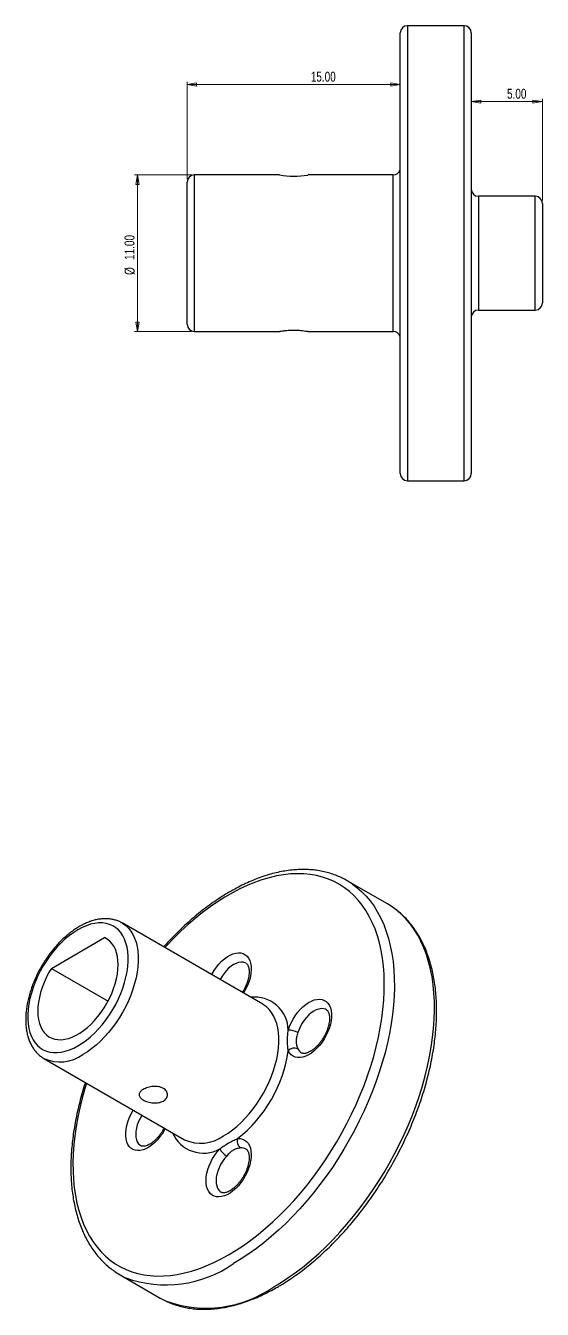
# Model space of a CAD drawing. Header units: millimetres. Extents: x 14 to 146, y 12 to 104.
# Drawn here: x 110.1 to 146.4, y 11.6 to 101.9 of the extents above; entities that cross this region are included whole.
import ezdxf

# ---------------------------------------------------------------- set-up
doc = ezdxf.new("R2010")
doc.units = ezdxf.units.MM
doc.header["$LTSCALE"] = 0.2
doc.styles.add('SLDTEXTSTYLE0', font='TXT', dxfattribs={"width": 0.75})
doc.dimstyles.new('SLDDIMSTYLE0', dxfattribs={"dimtxt": 0.7, "dimasz": 0.6604, "dimexe": 0, "dimexo": 0.0625, "dimgap": 0.175, "dimtad": 2, "dimrnd": 1e-09, "dimzin": 4, "dimdsep": 46, "dimtxsty": 'SLDTEXTSTYLE0', "dimblk1": 'CLOSED', "dimblk2": 'CLOSED', "dimsah": 1, "dimcen": 0.09, "dimadec": 0, "dimazin": 1, "dimtfac": 1, "dimtofl": 0, "dimtmove": 0, "dimatfit": 3, "dimldrblk": 'CLOSED', "dimfxl": 1, "dimfrac": 2, "dimtolj": 1, "dimtzin": 12, "dimarcsym": 0})

# ---------------------------------------------------------------- blocks, each defined once
blk = doc.blocks.new('_Closed')
at = {"color": 0, "linetype": 'ByBlock', "lineweight": -2}
for p, q in [((-1, 0.166667), (0, 0)), ((-1, 0.166667), (-1, -0.166667)), ((0, 0), (-1, -0.166667)), ((0, 0), (-1, 0))]:
    blk.add_line(p, q, dxfattribs=at)
blk = doc.blocks.new('_D_4')
at = {"color": 7, "linetype": 'Continuous', "lineweight": 0}
for p, q in [((121.729, 91.391), (117.726, 91.391)), ((117.926, 91.391), (117.926, 80.391)), ((121.729, 80.391), (117.726, 80.391))]:
    blk.add_line(p, q, dxfattribs=at)
at = {"color": 7, "linetype": 'Continuous', "lineweight": 18, "xscale": 0.6604, "yscale": 0.6604}
for p, rotation in [((117.926, 91.391), 90), ((117.926, 80.391), 270)]:
    blk.add_blockref('_Closed', p, dxfattribs=dict(at, rotation=rotation))
at = {"color": 7, "linetype": 'Continuous', "lineweight": 18, "char_height": 0.7, "attachment_point": 1, "rotation": 90, "style": 'SLDTEXTSTYLE0'}
for s, insert in [('11.00', (117.013, 85.415)), ('%%c', (117.023, 84.36))]:
    blk.add_mtext(s, dxfattribs=dict(at, insert=insert))
blk = doc.blocks.new('_D_5')
at = {"color": 7, "linetype": 'Continuous', "lineweight": 0}
for p, q in [((121.429, 91.091), (121.429, 97.953)), ((121.429, 97.753), (136.429, 97.753))]:
    blk.add_line(p, q, dxfattribs=at)
at = {"color": 7, "linetype": 'Continuous', "lineweight": 18, "xscale": 0.6604, "yscale": 0.6604, "rotation": 180}
blk.add_blockref('_Closed', (121.429, 97.753), dxfattribs=at)
at = {"color": 7, "linetype": 'Continuous', "lineweight": 18, "xscale": 0.6604, "yscale": 0.6604}
blk.add_blockref('_Closed', (136.429, 97.753), dxfattribs=at)
at = {"color": 7, "linetype": 'Continuous', "lineweight": 18, "insert": (130.127, 98.655), "char_height": 0.7, "attachment_point": 1, "style": 'SLDTEXTSTYLE0'}
blk.add_mtext('15.00', dxfattribs=at)
blk = doc.blocks.new('_D_6')
at = {"color": 7, "linetype": 'Continuous', "lineweight": 0}
for p, q in [((141.429, 95.841), (141.429, 96.752)), ((146.429, 89.591), (146.429, 96.752)), ((141.429, 96.552), (146.429, 96.552))]:
    blk.add_line(p, q, dxfattribs=at)
at = {"color": 7, "linetype": 'Continuous', "lineweight": 18, "xscale": 0.6604, "yscale": 0.6604, "rotation": 180}
blk.add_blockref('_Closed', (141.429, 96.552), dxfattribs=at)
at = {"color": 7, "linetype": 'Continuous', "lineweight": 18, "xscale": 0.6604, "yscale": 0.6604}
blk.add_blockref('_Closed', (146.429, 96.552), dxfattribs=at)
at = {"color": 7, "linetype": 'Continuous', "lineweight": 18, "insert": (143.942, 97.454), "char_height": 0.7, "attachment_point": 1, "style": 'SLDTEXTSTYLE0'}
blk.add_mtext('5.00', dxfattribs=at)

msp = doc.modelspace()

# ---------------------------------------------------------------- linework, layer by layer
at = {"color": 7, "linetype": 'Continuous', "lineweight": 25}
for p, q in [((136.429, 70.391), (136.429, 101.391)), ((140.929, 101.891), (136.929, 101.891)), ((136.929, 101.891), (136.929, 69.891)), ((140.929, 69.891), (140.929, 101.891)), ((141.429, 101.391), (141.429, 70.391)), ((127.929, 91.391), (121.929, 91.391)), ((121.929, 91.391), (121.929, 80.391)), ((135.929, 91.391), (129.916, 91.391)), ((135.929, 80.391), (135.929, 91.391)), ((136.423, 91.788), (136.417, 91.773)), ((136.429, 91.824), (136.429, 91.823)), ((121.429, 80.891), (121.429, 90.891)), ((145.929, 89.891), (141.929, 89.891)), ((141.929, 89.891), (141.929, 81.891)), ((145.929, 81.891), (145.929, 89.891)), ((146.429, 89.391), (146.429, 82.391)), ((141.929, 81.891), (145.929, 81.891)), ((121.929, 80.391), (127.932, 80.391)), ((129.917, 80.391), (135.929, 80.391)), ((136.417, 80.01), (136.416, 80.012)), ((136.929, 69.891), (140.929, 69.891)), ((135.525, 40.123), (132.696, 41.756)), ((126.74, 33.071), (116.84, 38.786)), ((116.84, 38.786), (116.849, 38.78)), ((111.866, 35.596), (115.608, 37.756)), ((115.858, 37.612), (115.608, 37.756)), ((111.866, 35.596), (115.859, 33.291)), ((111.341, 29.259), (121.24, 23.544)), ((116.698, 14.043), (119.526, 12.41))]:
    msp.add_line(p, q, dxfattribs=at)
at = {"color": 7, "linetype": 'Continuous', "lineweight": 25, "flags": 128}
for points in [[(124.344, 15.447), (124.869, 15.765), (125.393, 16.111), (125.915, 16.485), (126.433, 16.886), (126.947, 17.312), (127.454, 17.763), (127.955, 18.238), (128.447, 18.736), (128.929, 19.255), (129.401, 19.795), (129.861, 20.354), (130.309, 20.93), (130.743, 21.523), (131.162, 22.131), (131.566, 22.753), (131.953, 23.387), (132.322, 24.032), (132.673, 24.687), (133.005, 25.349), (133.317, 26.018), (133.609, 26.691), (133.879, 27.368), (134.127, 28.046), (134.353, 28.725), (134.555, 29.402), (134.734, 30.076), (134.889, 30.745), (135.02, 31.409), (135.127, 32.064), (135.208, 32.711), (135.265, 33.347), (135.297, 33.971), (135.303, 34.582), (135.284, 35.178), (135.24, 35.757), (135.171, 36.319), (135.077, 36.862), (134.958, 37.385), (134.815, 37.886), (134.648, 38.365), (134.457, 38.82), (134.243, 39.251), (134.006, 39.656), (133.746, 40.034), (133.466, 40.385), (133.164, 40.708), (132.842, 41.002), (132.5, 41.266), (132.14, 41.5), (131.762, 41.703), (131.366, 41.875), (130.955, 42.015), (130.528, 42.123), (130.087, 42.199), (129.633, 42.242), (129.166, 42.253), (128.689, 42.231), (128.202, 42.177), (127.705, 42.091), (127.201, 41.972), (126.691, 41.821), (126.175, 41.639), (125.655, 41.426), (125.131, 41.182), (124.606, 40.908), (124.081, 40.605), (123.556, 40.272), (123.032, 39.912), (122.512, 39.525), (121.996, 39.111), (121.486, 38.672), (120.982, 38.209), (120.485, 37.723), (119.998, 37.214), (119.847, 37.05)], [(133.067, 41.522), (133.373, 41.293), (133.707, 41.003), (134.02, 40.683), (134.312, 40.335), (134.583, 39.96), (134.832, 39.557), (135.058, 39.129), (135.261, 38.675), (135.44, 38.197), (135.596, 37.697), (135.727, 37.174), (135.834, 36.631), (135.915, 36.068), (135.972, 35.487), (136.004, 34.889), (136.01, 34.276), (135.991, 33.648), (135.947, 33.008), (135.878, 32.356), (135.784, 31.694), (135.665, 31.024), (135.521, 30.346), (135.354, 29.664), (135.162, 28.977), (134.948, 28.288), (134.71, 27.598), (134.45, 26.909), (134.169, 26.221), (133.866, 25.538), (133.542, 24.86), (133.199, 24.189), (132.838, 23.526), (132.457, 22.873), (132.06, 22.231), (131.646, 21.601), (131.217, 20.986), (130.773, 20.386), (130.315, 19.803), (129.845, 19.238), (129.364, 18.692), (128.872, 18.167), (128.371, 17.663), (127.861, 17.183), (127.345, 16.726), (126.822, 16.294), (126.295, 15.888), (125.764, 15.509), (125.231, 15.158), (124.697, 14.835)], [(127.525, 13.202), (128.06, 13.525), (128.593, 13.876), (129.124, 14.255), (129.651, 14.661), (130.173, 15.093), (130.69, 15.55), (131.199, 16.03), (131.7, 16.534), (132.192, 17.059), (132.674, 17.605), (133.144, 18.17), (133.601, 18.753), (134.045, 19.353), (134.475, 19.968), (134.888, 20.598), (135.286, 21.24), (135.666, 21.893), (136.028, 22.556), (136.371, 23.227), (136.694, 23.905), (136.997, 24.589), (137.279, 25.276), (137.539, 25.965), (137.776, 26.655), (137.991, 27.344), (138.182, 28.031), (138.35, 28.714), (138.493, 29.391), (138.612, 30.061), (138.706, 30.723), (138.775, 31.375), (138.819, 32.015), (138.838, 32.643), (138.832, 33.257), (138.801, 33.854), (138.744, 34.435), (138.662, 34.998), (138.556, 35.541), (138.424, 36.064), (138.269, 36.564), (138.089, 37.042), (137.886, 37.496), (137.66, 37.924), (137.411, 38.327), (137.14, 38.703), (136.848, 39.05), (136.535, 39.37), (136.202, 39.66), (135.886, 39.895)], [(135.886, 39.895), (135.849, 39.92), (135.525, 40.123)], [(113.737, 30.144), (114.037, 30.332), (114.334, 30.548), (114.628, 30.79), (114.915, 31.057), (115.193, 31.347), (115.461, 31.658), (115.717, 31.987), (115.958, 32.332), (116.183, 32.691), (116.391, 33.061), (116.579, 33.44), (116.748, 33.824), (116.894, 34.211), (117.017, 34.598), (117.117, 34.983), (117.193, 35.362), (117.244, 35.732), (117.269, 36.092), (117.269, 36.439), (117.244, 36.77), (117.193, 37.082), (117.117, 37.374), (117.017, 37.643), (116.894, 37.887), (116.748, 38.105), (116.579, 38.295), (116.391, 38.456), (116.183, 38.586), (115.958, 38.685), (115.717, 38.752), (115.461, 38.786), (115.193, 38.788), (114.915, 38.756), (114.628, 38.692), (114.334, 38.595), (114.037, 38.468), (113.737, 38.309), (113.437, 38.121), (113.139, 37.906), (112.846, 37.663), (112.559, 37.396), (112.281, 37.106), (112.013, 36.795), (111.757, 36.466), (111.516, 36.121), (111.291, 35.762), (111.083, 35.392), (110.894, 35.013), (110.726, 34.629), (110.58, 34.242), (110.456, 33.855), (110.356, 33.471), (110.281, 33.091), (110.23, 32.721), (110.205, 32.361), (110.205, 32.014), (110.23, 31.683), (110.281, 31.371), (110.356, 31.079), (110.456, 30.81), (110.58, 30.566), (110.726, 30.348), (110.894, 30.158), (111.083, 29.997), (111.291, 29.867), (111.516, 29.768), (111.757, 29.701), (112.013, 29.667), (112.281, 29.666), (112.559, 29.697), (112.846, 29.761), (113.139, 29.858), (113.437, 29.985), (113.737, 30.144)], [(116.849, 38.78), (116.895, 38.753), (117.103, 38.602), (117.291, 38.421), (117.459, 38.212), (117.604, 37.976), (117.727, 37.714), (117.826, 37.428), (117.901, 37.121), (117.951, 36.793), (117.976, 36.447), (117.976, 36.085), (117.951, 35.71), (117.901, 35.324), (117.826, 34.929), (117.727, 34.529), (117.604, 34.126), (117.459, 33.721), (117.291, 33.319), (117.103, 32.921), (116.895, 32.531), (116.669, 32.15), (116.427, 31.781), (116.169, 31.427), (115.898, 31.089), (115.615, 30.771), (115.322, 30.474), (115.021, 30.199), (114.714, 29.95), (114.403, 29.727), (114.09, 29.531)], [(111.866, 35.596), (111.674, 35.269), (111.5, 34.933), (111.346, 34.591), (111.213, 34.245), (111.104, 33.899), (111.018, 33.556), (110.956, 33.219), (110.92, 32.891), (110.909, 32.575), (110.923, 32.274), (110.962, 31.991), (111.027, 31.727), (111.116, 31.486), (111.228, 31.27), (111.363, 31.08), (111.519, 30.919), (111.696, 30.787), (111.89, 30.687), (112.101, 30.618), (112.327, 30.581), (112.566, 30.577), (112.815, 30.607), (113.072, 30.668), (113.336, 30.762), (113.603, 30.887), (113.871, 31.041), (114.138, 31.225), (114.401, 31.435), (114.659, 31.671), (114.908, 31.929), (115.147, 32.209), (115.372, 32.506), (115.584, 32.819), (115.778, 33.144), (115.955, 33.479), (116.111, 33.821), (116.246, 34.167), (116.358, 34.513), (116.447, 34.856), (116.512, 35.194), (116.551, 35.523), (116.565, 35.841), (116.554, 36.144), (116.518, 36.43), (116.456, 36.695), (116.37, 36.939), (116.26, 37.159), (116.128, 37.352), (115.974, 37.516), (115.8, 37.652), (115.608, 37.756)], [(123.143, 35.147), (123.173, 35.204), (123.319, 35.45), (123.482, 35.683), (123.658, 35.898), (123.846, 36.094), (124.042, 36.266), (124.242, 36.411), (124.445, 36.528), (124.645, 36.614), (124.841, 36.668), (125.029, 36.689), (125.205, 36.678), (125.368, 36.633), (125.514, 36.556), (125.641, 36.448), (125.748, 36.31), (125.831, 36.146), (125.891, 35.957), (125.925, 35.747), (125.934, 35.519), (125.917, 35.276), (125.875, 35.024), (125.808, 34.765), (125.718, 34.504), (125.605, 34.245), (125.472, 33.992), (125.387, 33.852)], [(125.569, 35.949), (125.513, 35.977), (125.371, 36.019), (125.215, 36.028), (125.048, 36.005), (124.875, 35.948), (124.697, 35.861), (124.52, 35.743), (124.346, 35.599), (124.179, 35.431), (124.023, 35.241), (123.881, 35.035), (123.756, 34.817), (123.747, 34.799)], [(128.539, 31.252), (128.631, 31.514), (128.745, 31.772), (128.879, 32.025), (129.031, 32.266), (129.199, 32.493), (129.38, 32.702), (129.57, 32.89), (129.768, 33.053), (129.97, 33.188), (130.172, 33.295), (130.371, 33.37), (130.564, 33.413), (130.749, 33.422), (130.921, 33.399), (131.078, 33.343), (131.218, 33.255), (131.338, 33.136), (131.436, 32.989), (131.512, 32.816), (131.562, 32.619), (131.588, 32.402), (131.588, 32.169), (131.562, 31.922), (131.512, 31.667), (131.436, 31.407), (131.338, 31.146), (131.218, 30.889), (131.078, 30.639), (130.921, 30.402), (130.749, 30.18), (130.564, 29.977), (130.371, 29.797), (130.172, 29.642), (129.97, 29.515), (129.768, 29.418), (129.57, 29.352), (129.38, 29.319), (129.199, 29.319), (129.031, 29.353), (128.879, 29.419), (128.745, 29.516), (128.631, 29.643), (128.539, 29.799)], [(123.99, 23.817), (124.303, 24.012), (124.614, 24.235), (124.921, 24.484), (125.222, 24.759), (125.514, 25.056), (125.797, 25.374), (126.069, 25.712), (126.326, 26.066), (126.569, 26.435), (126.795, 26.816), (127.002, 27.206), (127.191, 27.604), (127.358, 28.006), (127.504, 28.411), (127.626, 28.814), (127.726, 29.215), (127.8, 29.609), (127.851, 29.995), (127.876, 30.37), (127.876, 30.732), (127.851, 31.078), (127.8, 31.406), (127.726, 31.714), (127.626, 31.999), (127.504, 32.261), (127.358, 32.497), (127.191, 32.706), (127.002, 32.887), (126.795, 33.038), (126.74, 33.071)], [(131.231, 32.679), (131.158, 32.715), (131.015, 32.755), (130.858, 32.761), (130.69, 32.734), (130.516, 32.675), (130.338, 32.585), (130.161, 32.465), (129.988, 32.319), (129.822, 32.148), (129.667, 31.957), (129.527, 31.75), (129.403, 31.531), (129.299, 31.304), (129.217, 31.074)], [(114.347, 27.523), (114.23, 27.144), (114.039, 26.468), (113.872, 25.796), (113.729, 25.129), (113.61, 24.469), (113.516, 23.818), (113.447, 23.176), (113.403, 22.546), (113.384, 21.929), (113.39, 21.325), (113.422, 20.738), (113.479, 20.167), (113.56, 19.614), (113.667, 19.081), (113.798, 18.569), (113.953, 18.079), (114.132, 17.611), (114.334, 17.168), (114.56, 16.75), (114.808, 16.359), (115.078, 15.994), (115.37, 15.657), (115.682, 15.348), (116.014, 15.069), (116.365, 14.82), (116.734, 14.602), (117.121, 14.414), (117.525, 14.258), (117.944, 14.134), (118.378, 14.042), (118.826, 13.983), (119.286, 13.956), (119.758, 13.961), (120.24, 13.999), (120.732, 14.069), (121.233, 14.172), (121.74, 14.306), (122.254, 14.473), (122.772, 14.671), (123.294, 14.899), (123.818, 15.158), (124.344, 15.447)], [(119.887, 24.325), (119.808, 24.182), (119.656, 23.941), (119.488, 23.714), (119.307, 23.505), (119.117, 23.317), (118.919, 23.154), (118.717, 23.019), (118.515, 22.912), (118.316, 22.837), (118.123, 22.794), (117.938, 22.785), (117.766, 22.808), (117.609, 22.864), (117.469, 22.952), (117.349, 23.071), (117.251, 23.218), (117.175, 23.391), (117.125, 23.588), (117.099, 23.804), (117.099, 24.038), (117.125, 24.284), (117.175, 24.54), (117.251, 24.8), (117.349, 25.061), (117.469, 25.318), (117.609, 25.568), (117.642, 25.621)], [(118.247, 25.272), (118.236, 25.256), (118.11, 25.038), (118.002, 24.813), (117.916, 24.583), (117.854, 24.354), (117.816, 24.132), (117.803, 23.919), (117.816, 23.722), (117.854, 23.543), (117.916, 23.387), (118.002, 23.257), (118.11, 23.155), (118.163, 23.12)], [(124.973, 23.622), (125.153, 23.62), (125.32, 23.585), (125.472, 23.518), (125.605, 23.419), (125.718, 23.29), (125.808, 23.134), (125.875, 22.952), (125.917, 22.748), (125.934, 22.525), (125.925, 22.286), (125.891, 22.036), (125.831, 21.779), (125.748, 21.518), (125.641, 21.258), (125.514, 21.003), (125.368, 20.757), (125.205, 20.524), (125.029, 20.309), (124.841, 20.113), (124.645, 19.941), (124.445, 19.796), (124.242, 19.679), (124.042, 19.593), (123.846, 19.539), (123.658, 19.518), (123.482, 19.529), (123.319, 19.574), (123.173, 19.651), (123.046, 19.759), (122.939, 19.897), (122.856, 20.061), (122.796, 20.25), (122.762, 20.46), (122.753, 20.688), (122.77, 20.931), (122.812, 21.183), (122.879, 21.442), (122.969, 21.703), (123.082, 21.962), (123.215, 22.215), (123.367, 22.457), (123.534, 22.685), (123.714, 22.895)], [(124.207, 22.397), (124.05, 22.211), (123.905, 22.008), (123.777, 21.791), (123.668, 21.566), (123.58, 21.336), (123.515, 21.108), (123.475, 20.884), (123.46, 20.671), (123.47, 20.472), (123.506, 20.291), (123.567, 20.133), (123.651, 20), (123.756, 19.896), (123.825, 19.85)], [(119.526, 12.41), (119.765, 12.28), (119.937, 12.196)]]:
    msp.add_lwpolyline(points, dxfattribs=at)
at = {"color": 7, "linetype": 'Continuous', "lineweight": 25}
for centre, radius, start, end in [((136.929, 101.391), 0.5, 90, 180), ((140.929, 101.391), 0.5, 0, 90), ((121.929, 90.891), 0.5, 90, 180), ((128.929, 96.843), 5.542, 259.60613, 280.25955), ((135.929, 91.891), 0.5, 270, 346.36512), ((141.929, 90.391), 0.5, 180, 270), ((145.929, 89.391), 0.5, 0, 90), ((145.929, 82.391), 0.5, 270, 0), ((141.929, 81.391), 0.5, 90, 180), ((121.929, 80.891), 0.5, 180, 270), ((135.929, 79.891), 0.5, 13.64258, 90), ((136.929, 70.391), 0.5, 180, 270), ((140.929, 70.391), 0.5, 270, 0), ((130.026, 37.13), 5.342, 55.2994, 64.59141), ((126.174, 31.21), 2.365, 1.02187, 96.79992), ((128.544, 29.889), 1.363, 60.37464, 90.18625), ((119.032, 31.17), 9.606, 308.20679, 351.79321), ((128.976, 29.414), 0.582, 65.46387, 138.65064), ((129.812, 30.209), 0.651, 204.0494, 239.11183), ((112.481, 31.774), 2.76, 245.50577, 305.67923), ((122.568, 24.964), 2.365, 203.20292, 298.97031), ((122.379, 26.061), 2.762, 245.64311, 305.66735), ((125.524, 23.436), 0.582, 161.34715, 234.54059), ((124.896, 23.572), 1.363, 209.80697, 239.63024), ((125.254, 22.314), 0.651, 60.84121, 95.94365), ((119.937, 21.619), 8.287, 249.99595, 305.05311), ((119.369, 18.669), 5.342, 235.07112, 244.89845), ((122.765, 19.989), 8.29, 250.05811, 305.04757)]:
    msp.add_arc(centre, radius, start, end, dxfattribs=at)
for points, knots in [([(136.428, 85.062), (136.427, 85.149), (136.421, 85.484), (136.408, 85.942), (136.423, 86.417), (136.427, 86.638), (136.429, 86.743)], [0, 0, 0, 0, 0.155438, 0.602269, 0.812294, 1, 1, 1, 1]), ([(127.932, 80.392), (127.941, 80.394), (127.959, 80.397), (128.121, 80.424), (128.367, 80.456), (128.652, 80.479), (128.847, 80.482), (128.929, 80.483)], [0, 0, 0, 0, 0.201891, 0.413246, 0.62748, 0.843452, 1, 1, 1, 1]), ([(128.929, 80.483), (129.041, 80.481), (129.263, 80.477), (129.561, 80.448), (129.786, 80.417), (129.916, 80.394), (129.917, 80.394), (129.917, 80.394)], [0, 0, 0, 0, 0.212414, 0.424742, 0.639289, 0.855339, 1, 1, 1, 1]), ([(132.294, 41.967), (132.288, 41.97), (132.157, 42.038), (131.886, 42.145), (131.481, 42.287), (131.061, 42.396), (130.628, 42.478), (130.184, 42.53), (129.728, 42.553), (129.262, 42.546), (128.786, 42.51), (128.303, 42.445), (127.812, 42.35), (127.314, 42.225), (126.812, 42.072), (126.305, 41.889), (125.795, 41.679), (125.284, 41.441), (124.772, 41.175), (124.259, 40.883), (123.748, 40.565), (123.24, 40.222), (122.734, 39.854), (122.233, 39.462), (121.737, 39.048), (121.247, 38.611), (120.764, 38.154), (120.289, 37.674), (119.954, 37.323), (119.78, 37.126), (119.759, 37.101)], [0, 0, 0, 0, 0.001636, 0.038939, 0.076273, 0.113674, 0.151172, 0.188787, 0.226533, 0.264414, 0.302425, 0.340557, 0.378794, 0.417119, 0.455516, 0.493966, 0.532456, 0.570971, 0.609502, 0.648039, 0.686574, 0.725102, 0.763621, 0.802129, 0.840623, 0.879105, 0.917574, 0.956031, 0.994475, 1, 1, 1, 1]), ([(127.775, 13.177), (127.866, 13.23), (128.126, 13.383), (128.557, 13.655), (129.065, 14.002), (129.57, 14.374), (130.07, 14.769), (130.565, 15.187), (131.054, 15.627), (131.536, 16.088), (132.01, 16.57), (132.474, 17.07), (132.929, 17.588), (133.373, 18.124), (133.806, 18.675), (134.226, 19.242), (134.632, 19.822), (135.025, 20.415), (135.403, 21.019), (135.765, 21.634), (136.112, 22.258), (136.441, 22.89), (136.753, 23.528), (137.046, 24.172), (137.321, 24.82), (137.576, 25.471), (137.812, 26.123), (138.027, 26.776), (138.222, 27.428), (138.395, 28.078), (138.547, 28.725), (138.677, 29.367), (138.785, 30.003), (138.87, 30.632), (138.932, 31.252), (138.972, 31.863), (138.989, 32.464), (138.983, 33.052), (138.953, 33.627), (138.9, 34.188), (138.824, 34.734), (138.725, 35.263), (138.602, 35.774), (138.457, 36.266), (138.289, 36.738), (138.1, 37.189), (137.888, 37.618), (137.655, 38.024), (137.401, 38.406), (137.128, 38.763), (136.835, 39.094), (136.523, 39.399), (136.215, 39.662), (136.003, 39.812), (135.907, 39.879)], [0, 0, 0, 0, 0.010326, 0.029883, 0.049435, 0.068982, 0.088523, 0.108058, 0.127587, 0.147108, 0.166624, 0.186133, 0.205638, 0.225137, 0.244632, 0.264124, 0.283613, 0.303099, 0.322585, 0.342069, 0.361554, 0.381039, 0.400525, 0.420014, 0.439505, 0.458999, 0.478497, 0.498, 0.517509, 0.537024, 0.556545, 0.576074, 0.59561, 0.615155, 0.634707, 0.654267, 0.673834, 0.693407, 0.712984, 0.732564, 0.752141, 0.771711, 0.791268, 0.810806, 0.830315, 0.849787, 0.869212, 0.888581, 0.907887, 0.927124, 0.946289, 0.965385, 0.984419, 1, 1, 1, 1]), ([(116.849, 38.777), (116.826, 38.791), (116.729, 38.853), (116.542, 38.933), (116.291, 39.016), (116.026, 39.068), (115.752, 39.091), (115.468, 39.084), (115.175, 39.048), (114.876, 38.982), (114.571, 38.886), (114.264, 38.761), (113.955, 38.607), (113.648, 38.426), (113.344, 38.22), (113.045, 37.989), (112.753, 37.735), (112.469, 37.46), (112.194, 37.166), (111.931, 36.854), (111.68, 36.526), (111.443, 36.184), (111.22, 35.83), (111.014, 35.466), (110.826, 35.093), (110.655, 34.715), (110.504, 34.332), (110.374, 33.948), (110.264, 33.564), (110.176, 33.181), (110.111, 32.803), (110.07, 32.43), (110.052, 32.066), (110.058, 31.712), (110.089, 31.369), (110.145, 31.042), (110.226, 30.731), (110.332, 30.439), (110.462, 30.17), (110.615, 29.924), (110.788, 29.704), (110.982, 29.512), (111.165, 29.364), (111.29, 29.293), (111.337, 29.266)], [0, 0, 0, 0, 0.007129, 0.030058, 0.052984, 0.076026, 0.099296, 0.122871, 0.146781, 0.171013, 0.195516, 0.22022, 0.245051, 0.269947, 0.294857, 0.319749, 0.34461, 0.369434, 0.394222, 0.418978, 0.443708, 0.468419, 0.493118, 0.517814, 0.542514, 0.567225, 0.591954, 0.61671, 0.641501, 0.666334, 0.691217, 0.716152, 0.74114, 0.766174, 0.791238, 0.816286, 0.841261, 0.866087, 0.890681, 0.914961, 0.938878, 0.962431, 0.985669, 1, 1, 1, 1]), ([(125.57, 35.946), (125.576, 35.943), (125.602, 35.931), (125.638, 35.897), (125.685, 35.833), (125.728, 35.745), (125.763, 35.631), (125.785, 35.489), (125.791, 35.326), (125.779, 35.146), (125.748, 34.951), (125.698, 34.745), (125.628, 34.533), (125.54, 34.319), (125.433, 34.108), (125.354, 33.966), (125.308, 33.9), (125.307, 33.898)], [0, 0, 0, 0, 0.027876, 0.115687, 0.190832, 0.261158, 0.33593, 0.408456, 0.480552, 0.552835, 0.625684, 0.69919, 0.773298, 0.847886, 0.922799, 0.997876, 1, 1, 1, 1]), ([(131.229, 32.678), (131.242, 32.67), (131.272, 32.653), (131.315, 32.606), (131.36, 32.535), (131.399, 32.438), (131.429, 32.315), (131.446, 32.165), (131.446, 31.996), (131.427, 31.81), (131.389, 31.611), (131.332, 31.403), (131.256, 31.189), (131.161, 30.976), (131.049, 30.765), (130.923, 30.563), (130.785, 30.373), (130.637, 30.199), (130.485, 30.044), (130.33, 29.911), (130.177, 29.802), (130.031, 29.718), (129.895, 29.659), (129.774, 29.623), (129.67, 29.609), (129.586, 29.612), (129.524, 29.626), (129.494, 29.643), (129.48, 29.651)], [0, 0, 0, 0, 0.033273, 0.075568, 0.113948, 0.150474, 0.189272, 0.227357, 0.265378, 0.303587, 0.342125, 0.381006, 0.420183, 0.459585, 0.499128, 0.538726, 0.578276, 0.617674, 0.656834, 0.695677, 0.734137, 0.772188, 0.809882, 0.847415, 0.885113, 0.923715, 0.964796, 1, 1, 1, 1]), ([(128.539, 29.799), (128.523, 29.91), (128.51, 30.027), (128.491, 30.266), (128.487, 30.387), (128.487, 30.63), (128.491, 30.752), (128.51, 30.998), (128.523, 31.123), (128.539, 31.252)], [0, 0, 0, 0, 0.25, 0.25, 0.5, 0.5, 0.75, 0.75, 1, 1, 1, 1]), ([(129.217, 31.074), (129.184, 30.965), (129.152, 30.862), (129.107, 30.661), (129.094, 30.56), (129.094, 30.367), (129.107, 30.273), (129.152, 30.097), (129.184, 30.014), (129.217, 29.944)], [0, 0, 0, 0, 0.25, 0.25, 0.5, 0.5, 0.75, 0.75, 1, 1, 1, 1]), ([(114.259, 27.575), (114.25, 27.548), (114.168, 27.304), (114.032, 26.843), (113.854, 26.192), (113.699, 25.545), (113.565, 24.902), (113.454, 24.265), (113.365, 23.635), (113.299, 23.013), (113.255, 22.401), (113.235, 21.799), (113.237, 21.208), (113.263, 20.631), (113.312, 20.067), (113.385, 19.519), (113.48, 18.988), (113.599, 18.474), (113.74, 17.978), (113.904, 17.503), (114.091, 17.048), (114.299, 16.615), (114.529, 16.206), (114.779, 15.82), (115.049, 15.459), (115.339, 15.123), (115.648, 14.815), (115.962, 14.54), (116.182, 14.381), (116.287, 14.306)], [0, 0, 0, 0, 0.004685, 0.043239, 0.081805, 0.120384, 0.158977, 0.197585, 0.236208, 0.274848, 0.313502, 0.352171, 0.390853, 0.429543, 0.468239, 0.506932, 0.545612, 0.584269, 0.622888, 0.661455, 0.699952, 0.738359, 0.776659, 0.814835, 0.852875, 0.890775, 0.928537, 0.966174, 1, 1, 1, 1]), ([(119.747, 27.157), (119.841, 27.103), (119.914, 27.035), (120.014, 26.881), (120.04, 26.796), (120.04, 26.626), (120.014, 26.541), (119.915, 26.388), (119.84, 26.319), (119.655, 26.213), (119.544, 26.174), (119.302, 26.13), (119.172, 26.124), (118.909, 26.144), (118.779, 26.168), (118.537, 26.24), (118.426, 26.287), (118.241, 26.394), (118.166, 26.454), (118.067, 26.579), (118.04, 26.645), (118.04, 26.776), (118.066, 26.842), (118.166, 26.968), (118.239, 27.028), (118.426, 27.136), (118.537, 27.182), (118.778, 27.254), (118.909, 27.279), (119.17, 27.298), (119.301, 27.293), (119.542, 27.25), (119.654, 27.211), (119.747, 27.157)], [0, 0, 0, 0, 0.0625, 0.0625, 0.125, 0.125, 0.1875, 0.1875, 0.25, 0.25, 0.3125, 0.3125, 0.375, 0.375, 0.4375, 0.4375, 0.5, 0.5, 0.5625, 0.5625, 0.625, 0.625, 0.6875, 0.6875, 0.75, 0.75, 0.8125, 0.8125, 0.875, 0.875, 0.9375, 0.9375, 1, 1, 1, 1]), ([(119.807, 24.372), (119.805, 24.368), (119.77, 24.294), (119.686, 24.153), (119.556, 23.955), (119.413, 23.771), (119.263, 23.604), (119.109, 23.458), (118.955, 23.334), (118.805, 23.235), (118.662, 23.16), (118.532, 23.111), (118.417, 23.084), (118.321, 23.077), (118.244, 23.086), (118.195, 23.1), (118.172, 23.116), (118.165, 23.121)], [0, 0, 0, 0, 0.003701, 0.078785, 0.153906, 0.228846, 0.303433, 0.377507, 0.450923, 0.523582, 0.59548, 0.666806, 0.738062, 0.810029, 0.884652, 0.965956, 1, 1, 1, 1]), ([(123.714, 22.895), (123.818, 22.974), (123.919, 23.048), (124.124, 23.187), (124.227, 23.252), (124.438, 23.374), (124.545, 23.43), (124.76, 23.533), (124.869, 23.58), (124.973, 23.622)], [0, 0, 0, 0, 0.25, 0.25, 0.5, 0.5, 0.75, 0.75, 1, 1, 1, 1]), ([(125.571, 22.881), (125.585, 22.873), (125.616, 22.855), (125.659, 22.806), (125.704, 22.734), (125.743, 22.637), (125.773, 22.513), (125.789, 22.363), (125.788, 22.193), (125.769, 22.006), (125.731, 21.807), (125.673, 21.598), (125.596, 21.385), (125.501, 21.171), (125.389, 20.961), (125.262, 20.759), (125.123, 20.57), (124.976, 20.396), (124.823, 20.242), (124.668, 20.11), (124.516, 20.001), (124.37, 19.918), (124.235, 19.859), (124.114, 19.825), (124.011, 19.811), (123.927, 19.815), (123.867, 19.828), (123.837, 19.845), (123.824, 19.852)], [0, 0, 0, 0, 0.0359088, 0.0780136, 0.1163117, 0.1528069, 0.1915717, 0.2296551, 0.2676852, 0.3059114, 0.344468, 0.3833663, 0.4225597, 0.4619755, 0.50153, 0.5411362, 0.5806905, 0.6200907, 0.6592504, 0.6980897, 0.7365452, 0.7745921, 0.8122843, 0.8498262, 0.8875454, 0.9262023, 0.9674082, 1, 1, 1, 1]), ([(125.187, 22.962), (125.109, 22.956), (125.022, 22.942), (124.848, 22.894), (124.758, 22.857), (124.591, 22.761), (124.512, 22.7), (124.359, 22.56), (124.285, 22.48), (124.207, 22.397)], [0, 0, 0, 0, 0.25, 0.25, 0.5, 0.5, 0.75, 0.75, 1, 1, 1, 1]), ([(119.964, 12.185), (120.066, 12.138), (120.298, 12.032), (120.676, 11.901), (121.093, 11.785), (121.524, 11.699), (121.966, 11.642), (122.42, 11.615), (122.885, 11.616), (123.359, 11.648), (123.841, 11.709), (124.331, 11.799), (124.828, 11.919), (125.329, 12.068), (125.835, 12.245), (126.345, 12.451), (126.856, 12.685), (127.333, 12.927), (127.64, 13.1), (127.775, 13.177)], [0, 0, 0, 0, 0.046933, 0.106125, 0.165415, 0.224851, 0.284469, 0.344292, 0.404329, 0.464574, 0.525013, 0.585624, 0.646379, 0.707252, 0.768214, 0.829242, 0.890315, 0.951413, 1, 1, 1, 1])]:
    msp.add_open_spline(points, degree=3, knots=knots, dxfattribs=at)

# ---------------------------------------------------------------- dimensions: what is measured, and where the dimension line sits
at = {"color": 7, "linetype": 'Continuous', "lineweight": 18}
for base, p1, p2, picture, middle in [((136.429, 97.753), (121.429, 90.891), (136.429, 101.391), '_D_5', (131.291, 97.753)), ((146.429, 96.552), (141.429, 95.641), (146.429, 89.391), '_D_6', (144.847, 96.552))]:
    dim = msp.add_linear_dim(base=base, p1=p1, p2=p2, dimstyle='SLDDIMSTYLE0', dxfattribs=at)
    dim.commit()
    dim.dimension.update_dxf_attribs({"geometry": picture, "text_midpoint": middle, "dimtype": 160})
dim = msp.add_linear_dim(base=(117.926, 80.391), p1=(121.929, 91.391), p2=(121.929, 80.391), angle=90, text='%%c<>', dimstyle='SLDDIMSTYLE0', dxfattribs=at)
dim.commit()
dim.dimension.update_dxf_attribs({"geometry": '_D_4', "text_midpoint": (117.926, 86.051), "dimtype": 160})

doc.saveas('drawing.dxf')
